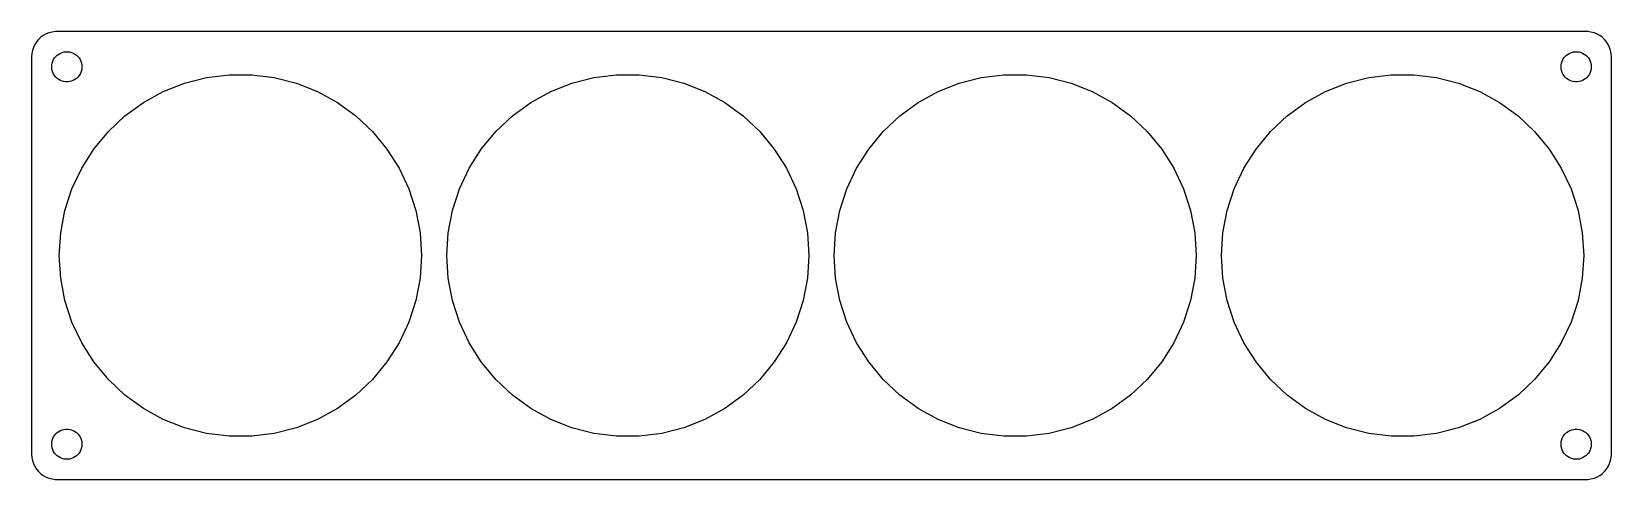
# Model space of a CAD drawing. Header units: metres. Extents: x -157 to 157, y -44 to 44.
import ezdxf

# ---------------------------------------------------------------- set-up
doc = ezdxf.new("R2010")
doc.units = ezdxf.units.M

msp = doc.modelspace()

# ---------------------------------------------------------------- linework, layer by layer
for p, q in [((-154.129, 44.0241), (-154.679, 43.7216)), ((-153.545, 44.2553), (-154.129, 44.0241)), ((-152.937, 44.4114), (-153.545, 44.2553)), ((-152.314, 44.4901), (-152.937, 44.4114)), ((152.314, 44.4901), (-152.314, 44.4901)), ((152.937, 44.4114), (152.314, 44.4901)), ((153.545, 44.2553), (152.937, 44.4114)), ((154.129, 44.0241), (153.545, 44.2553)), ((154.679, 43.7216), (154.129, 44.0241)), ((-156.649, 41.3406), (-156.843, 40.7434)), ((-156.382, 41.9088), (-156.649, 41.3406)), ((-156.045, 42.4389), (-156.382, 41.9088)), ((-155.645, 42.9227), (-156.045, 42.4389)), ((-155.187, 43.3526), (-155.645, 42.9227)), ((-154.679, 43.7216), (-155.187, 43.3526)), ((155.187, 43.3526), (154.679, 43.7216)), ((155.645, 42.9227), (155.187, 43.3526)), ((156.045, 42.4389), (155.645, 42.9227)), ((156.382, 41.9088), (156.045, 42.4389)), ((156.649, 41.3406), (156.382, 41.9088)), ((156.843, 40.7434), (156.649, 41.3406)), ((-156.961, 40.1267), (-157, 39.5)), ((-157, 39.5), (-157, -39.5)), ((-156.843, 40.7434), (-156.961, 40.1267)), ((-153, 37.5), (-152.976, 37.876)), ((-152.976, 37.876), (-152.906, 38.2461)), ((-152.906, 38.2461), (-152.789, 38.6044)), ((-152.789, 38.6044), (-152.629, 38.9453)), ((-152.629, 38.9453), (-152.427, 39.2634)), ((-152.427, 39.2634), (-152.187, 39.5536)), ((-152.187, 39.5536), (-151.912, 39.8115)), ((-151.912, 39.8115), (-151.607, 40.033)), ((-151.607, 40.033), (-151.277, 40.2145)), ((-151.277, 40.2145), (-150.927, 40.3532)), ((-150.927, 40.3532), (-150.562, 40.4469)), ((-150.562, 40.4469), (-150.188, 40.4941)), ((-150.188, 40.4941), (-149.812, 40.4941)), ((-149.812, 40.4941), (-149.438, 40.4469)), ((-149.438, 40.4469), (-149.073, 40.3532)), ((-149.073, 40.3532), (-148.723, 40.2145)), ((-148.723, 40.2145), (-148.393, 40.033)), ((-148.393, 40.033), (-148.088, 39.8115)), ((-148.088, 39.8115), (-147.813, 39.5536)), ((-147.813, 39.5536), (-147.573, 39.2634)), ((-147.573, 39.2634), (-147.371, 38.9453)), ((-147.371, 38.9453), (-147.211, 38.6044)), ((-147.211, 38.6044), (-147.094, 38.2461)), ((-147.094, 38.2461), (-147.024, 37.876)), ((-147.024, 37.876), (-147, 37.5)), ((147, 37.5), (147.024, 37.876)), ((147.024, 37.876), (147.094, 38.2461)), ((147.094, 38.2461), (147.211, 38.6044)), ((147.211, 38.6044), (147.371, 38.9453)), ((147.371, 38.9453), (147.573, 39.2634)), ((147.573, 39.2634), (147.813, 39.5536)), ((147.813, 39.5536), (148.088, 39.8115)), ((148.088, 39.8115), (148.393, 40.033)), ((148.393, 40.033), (148.723, 40.2145)), ((148.723, 40.2145), (149.073, 40.3532)), ((149.073, 40.3532), (149.438, 40.4469)), ((149.438, 40.4469), (149.812, 40.4941)), ((149.812, 40.4941), (150.188, 40.4941)), ((150.188, 40.4941), (150.562, 40.4469)), ((150.562, 40.4469), (150.927, 40.3532)), ((150.927, 40.3532), (151.277, 40.2145)), ((151.277, 40.2145), (151.607, 40.033)), ((151.607, 40.033), (151.912, 39.8115)), ((151.912, 39.8115), (152.187, 39.5536)), ((152.187, 39.5536), (152.427, 39.2634)), ((152.427, 39.2634), (152.629, 38.9453)), ((152.629, 38.9453), (152.789, 38.6044)), ((152.789, 38.6044), (152.906, 38.2461)), ((152.906, 38.2461), (152.976, 37.876)), ((152.976, 37.876), (153, 37.5)), ((156.961, 40.1267), (156.843, 40.7434)), ((157, 39.5), (156.961, 40.1267)), ((157, -39.5), (157, 39.5)), ((-152.976, 37.124), (-153, 37.5)), ((-152.906, 36.7539), (-152.976, 37.124)), ((-152.789, 36.3956), (-152.906, 36.7539)), ((-152.629, 36.0547), (-152.789, 36.3956)), ((-152.427, 35.7366), (-152.629, 36.0547)), ((-152.187, 35.4464), (-152.427, 35.7366)), ((-151.912, 35.1885), (-152.187, 35.4464)), ((-151.607, 34.967), (-151.912, 35.1885)), ((-151.277, 34.7855), (-151.607, 34.967)), ((-150.927, 34.6468), (-151.277, 34.7855)), ((-150.562, 34.5531), (-150.927, 34.6468)), ((-150.188, 34.5059), (-150.562, 34.5531)), ((-149.438, 34.5531), (-149.812, 34.5059)), ((-149.073, 34.6468), (-149.438, 34.5531)), ((-148.723, 34.7855), (-149.073, 34.6468)), ((-148.393, 34.967), (-148.723, 34.7855)), ((-148.088, 35.1885), (-148.393, 34.967)), ((-147.813, 35.4464), (-148.088, 35.1885)), ((-147.573, 35.7366), (-147.813, 35.4464)), ((-147.371, 36.0547), (-147.573, 35.7366)), ((-147.211, 36.3956), (-147.371, 36.0547)), ((-147.094, 36.7539), (-147.211, 36.3956)), ((-147.024, 37.124), (-147.094, 36.7539)), ((-147, 37.5), (-147.024, 37.124)), ((-126.625, 34.238), (-122.246, 35.3623)), ((-122.246, 35.3623), (-117.76, 35.929)), ((-117.76, 35.929), (-113.24, 35.929)), ((-113.24, 35.929), (-108.754, 35.3623)), ((-108.754, 35.3623), (-104.375, 34.238)), ((-49.6246, 34.238), (-45.2457, 35.3623)), ((-45.2457, 35.3623), (-40.7605, 35.929)), ((-40.7605, 35.929), (-36.2395, 35.929)), ((-36.2395, 35.929), (-31.7543, 35.3623)), ((-31.7543, 35.3623), (-27.3754, 34.238)), ((27.3754, 34.238), (31.7543, 35.3623)), ((31.7543, 35.3623), (36.2395, 35.929)), ((36.2395, 35.929), (40.7605, 35.929)), ((40.7605, 35.929), (45.2457, 35.3623)), ((45.2457, 35.3623), (49.6246, 34.238)), ((104.375, 34.238), (108.754, 35.3623)), ((108.754, 35.3623), (113.24, 35.929)), ((113.24, 35.929), (117.76, 35.929)), ((117.76, 35.929), (122.246, 35.3623)), ((122.246, 35.3623), (126.625, 34.238)), ((147.024, 37.124), (147, 37.5)), ((147.094, 36.7539), (147.024, 37.124)), ((147.211, 36.3956), (147.094, 36.7539)), ((147.371, 36.0547), (147.211, 36.3956)), ((147.573, 35.7366), (147.371, 36.0547)), ((147.813, 35.4464), (147.573, 35.7366)), ((148.088, 35.1885), (147.813, 35.4464)), ((148.393, 34.967), (148.088, 35.1885)), ((148.723, 34.7855), (148.393, 34.967)), ((149.073, 34.6468), (148.723, 34.7855)), ((149.438, 34.5531), (149.073, 34.6468)), ((149.812, 34.5059), (149.438, 34.5531)), ((150.562, 34.5531), (150.188, 34.5059)), ((150.927, 34.6468), (150.562, 34.5531)), ((151.277, 34.7855), (150.927, 34.6468)), ((151.607, 34.967), (151.277, 34.7855)), ((151.912, 35.1885), (151.607, 34.967)), ((152.187, 35.4464), (151.912, 35.1885)), ((152.427, 35.7366), (152.187, 35.4464)), ((152.629, 36.0547), (152.427, 35.7366)), ((152.789, 36.3956), (152.629, 36.0547)), ((152.906, 36.7539), (152.789, 36.3956)), ((152.976, 37.124), (152.906, 36.7539)), ((153, 37.5), (152.976, 37.124)), ((-149.812, 34.5059), (-150.188, 34.5059)), ((-134.79, 30.3958), (-130.828, 32.5738)), ((-130.828, 32.5738), (-126.625, 34.238)), ((-104.375, 34.238), (-100.172, 32.5738)), ((-100.172, 32.5738), (-96.2102, 30.3958)), ((-57.7898, 30.3958), (-53.828, 32.5738)), ((-53.828, 32.5738), (-49.6246, 34.238)), ((-27.3754, 34.238), (-23.1719, 32.5738)), ((-23.1719, 32.5738), (-19.2102, 30.3958)), ((19.2102, 30.3958), (23.1719, 32.5738)), ((23.1719, 32.5738), (27.3754, 34.238)), ((49.6246, 34.238), (53.828, 32.5738)), ((53.828, 32.5738), (57.7898, 30.3958)), ((96.2102, 30.3958), (100.172, 32.5738)), ((100.172, 32.5738), (104.375, 34.238)), ((126.625, 34.238), (130.828, 32.5738)), ((130.828, 32.5738), (134.79, 30.3958)), ((150.188, 34.5059), (149.812, 34.5059)), ((-138.447, 27.7385), (-134.79, 30.3958)), ((-96.2102, 30.3958), (-92.5527, 27.7385)), ((-61.4473, 27.7385), (-57.7898, 30.3958)), ((-19.2102, 30.3958), (-15.5527, 27.7385)), ((15.5527, 27.7385), (19.2102, 30.3958)), ((57.7898, 30.3958), (61.4473, 27.7385)), ((92.5527, 27.7385), (96.2102, 30.3958)), ((134.79, 30.3958), (138.447, 27.7385)), ((-141.743, 24.6437), (-138.447, 27.7385)), ((-92.5527, 27.7385), (-89.2571, 24.6437)), ((-64.7429, 24.6437), (-61.4473, 27.7385)), ((-15.5527, 27.7385), (-12.2571, 24.6437)), ((12.2571, 24.6437), (15.5527, 27.7385)), ((61.4473, 27.7385), (64.7429, 24.6437)), ((89.2571, 24.6437), (92.5527, 27.7385)), ((138.447, 27.7385), (141.743, 24.6437)), ((-144.625, 21.1603), (-141.743, 24.6437)), ((-89.2571, 24.6437), (-86.3754, 21.1603)), ((-67.6246, 21.1603), (-64.7429, 24.6437)), ((-12.2571, 24.6437), (-9.37538, 21.1603)), ((9.37538, 21.1603), (12.2571, 24.6437)), ((64.7429, 24.6437), (67.6246, 21.1603)), ((86.3754, 21.1603), (89.2571, 24.6437)), ((141.743, 24.6437), (144.625, 21.1603)), ((-147.047, 17.3431), (-144.625, 21.1603)), ((-86.3754, 21.1603), (-83.953, 17.3431)), ((-70.047, 17.3431), (-67.6246, 21.1603)), ((-9.37538, 21.1603), (-6.95296, 17.3431)), ((6.95296, 17.3431), (9.37538, 21.1603)), ((67.6246, 21.1603), (70.047, 17.3431)), ((83.953, 17.3431), (86.3754, 21.1603)), ((144.625, 21.1603), (147.047, 17.3431)), ((-148.972, 13.2525), (-147.047, 17.3431)), ((-83.953, 17.3431), (-82.028, 13.2525)), ((-71.972, 13.2525), (-70.047, 17.3431)), ((-6.95296, 17.3431), (-5.02805, 13.2525)), ((5.02805, 13.2525), (6.95296, 17.3431)), ((70.047, 17.3431), (71.972, 13.2525)), ((82.028, 13.2525), (83.953, 17.3431)), ((147.047, 17.3431), (148.972, 13.2525)), ((-150.369, 8.95284), (-148.972, 13.2525)), ((-82.028, 13.2525), (-80.631, 8.95284)), ((-73.369, 8.95284), (-71.972, 13.2525)), ((-5.02805, 13.2525), (-3.631, 8.95284)), ((3.631, 8.95284), (5.02805, 13.2525)), ((71.972, 13.2525), (73.369, 8.95284)), ((80.631, 8.95284), (82.028, 13.2525)), ((148.972, 13.2525), (150.369, 8.95284)), ((-151.216, 4.51199), (-150.369, 8.95284)), ((-80.631, 8.95284), (-79.7839, 4.51199)), ((-74.2161, 4.51199), (-73.369, 8.95284)), ((-3.631, 8.95284), (-2.78386, 4.51199)), ((2.78386, 4.51199), (3.631, 8.95284)), ((73.369, 8.95284), (74.2161, 4.51199)), ((79.7839, 4.51199), (80.631, 8.95284)), ((150.369, 8.95284), (151.216, 4.51199)), ((-151.5, 0), (-151.216, 4.51199)), ((-79.7839, 4.51199), (-79.5, 0)), ((-74.5, 0), (-74.2161, 4.51199)), ((-2.78386, 4.51199), (-2.5, 0)), ((2.5, 0), (2.78386, 4.51199)), ((74.2161, 4.51199), (74.5, 0)), ((79.5, 0), (79.7839, 4.51199)), ((151.216, 4.51199), (151.5, 0)), ((-151.216, -4.51199), (-151.5, 0)), ((-79.5, 0), (-79.7839, -4.51199)), ((-74.2161, -4.51199), (-74.5, 0)), ((-2.5, 0), (-2.78386, -4.51199)), ((2.78386, -4.51199), (2.5, 0)), ((74.5, 0), (74.2161, -4.51199)), ((79.7839, -4.51199), (79.5, 0)), ((151.5, 0), (151.216, -4.51199)), ((-150.369, -8.95284), (-151.216, -4.51199)), ((-79.7839, -4.51199), (-80.631, -8.95284)), ((-73.369, -8.95284), (-74.2161, -4.51199)), ((-2.78386, -4.51199), (-3.631, -8.95284)), ((3.631, -8.95284), (2.78386, -4.51199)), ((74.2161, -4.51199), (73.369, -8.95284)), ((80.631, -8.95284), (79.7839, -4.51199)), ((151.216, -4.51199), (150.369, -8.95284)), ((-148.972, -13.2525), (-150.369, -8.95284)), ((-80.631, -8.95284), (-82.028, -13.2525)), ((-71.972, -13.2525), (-73.369, -8.95284)), ((-3.631, -8.95284), (-5.02805, -13.2525)), ((5.02805, -13.2525), (3.631, -8.95284)), ((73.369, -8.95284), (71.972, -13.2525)), ((82.028, -13.2525), (80.631, -8.95284)), ((150.369, -8.95284), (148.972, -13.2525)), ((-147.047, -17.3431), (-148.972, -13.2525)), ((-82.028, -13.2525), (-83.953, -17.3431)), ((-70.047, -17.3431), (-71.972, -13.2525)), ((-5.02805, -13.2525), (-6.95296, -17.3431)), ((6.95296, -17.3431), (5.02805, -13.2525)), ((71.972, -13.2525), (70.047, -17.3431)), ((83.953, -17.3431), (82.028, -13.2525)), ((148.972, -13.2525), (147.047, -17.3431)), ((-144.625, -21.1603), (-147.047, -17.3431)), ((-83.953, -17.3431), (-86.3754, -21.1603)), ((-67.6246, -21.1603), (-70.047, -17.3431)), ((-6.95296, -17.3431), (-9.37538, -21.1603)), ((9.37538, -21.1603), (6.95296, -17.3431)), ((70.047, -17.3431), (67.6246, -21.1603)), ((86.3754, -21.1603), (83.953, -17.3431)), ((147.047, -17.3431), (144.625, -21.1603)), ((-141.743, -24.6437), (-144.625, -21.1603)), ((-86.3754, -21.1603), (-89.2571, -24.6437)), ((-64.7429, -24.6437), (-67.6246, -21.1603)), ((-9.37538, -21.1603), (-12.2571, -24.6437)), ((12.2571, -24.6437), (9.37538, -21.1603)), ((67.6246, -21.1603), (64.7429, -24.6437)), ((89.2571, -24.6437), (86.3754, -21.1603)), ((144.625, -21.1603), (141.743, -24.6437)), ((-138.447, -27.7385), (-141.743, -24.6437)), ((-89.2571, -24.6437), (-92.5527, -27.7385)), ((-61.4473, -27.7385), (-64.7429, -24.6437)), ((-12.2571, -24.6437), (-15.5527, -27.7385)), ((15.5527, -27.7385), (12.2571, -24.6437)), ((64.7429, -24.6437), (61.4473, -27.7385)), ((92.5527, -27.7385), (89.2571, -24.6437)), ((141.743, -24.6437), (138.447, -27.7385)), ((-134.79, -30.3958), (-138.447, -27.7385)), ((-92.5527, -27.7385), (-96.2102, -30.3958)), ((-57.7898, -30.3958), (-61.4473, -27.7385)), ((-15.5527, -27.7385), (-19.2102, -30.3958)), ((19.2102, -30.3958), (15.5527, -27.7385)), ((61.4473, -27.7385), (57.7898, -30.3958)), ((96.2102, -30.3958), (92.5527, -27.7385)), ((138.447, -27.7385), (134.79, -30.3958)), ((-130.828, -32.5738), (-134.79, -30.3958)), ((-96.2102, -30.3958), (-100.172, -32.5738)), ((-53.828, -32.5738), (-57.7898, -30.3958)), ((-19.2102, -30.3958), (-23.1719, -32.5738)), ((23.1719, -32.5738), (19.2102, -30.3958)), ((57.7898, -30.3958), (53.828, -32.5738)), ((100.172, -32.5738), (96.2102, -30.3958)), ((134.79, -30.3958), (130.828, -32.5738)), ((-150.562, -34.5531), (-150.188, -34.5059)), ((-150.188, -34.5059), (-149.812, -34.5059)), ((-149.812, -34.5059), (-149.438, -34.5531)), ((-126.625, -34.238), (-130.828, -32.5738)), ((-122.246, -35.3623), (-126.625, -34.238)), ((-104.375, -34.238), (-108.754, -35.3623)), ((-100.172, -32.5738), (-104.375, -34.238)), ((-49.6246, -34.238), (-53.828, -32.5738)), ((-45.2457, -35.3623), (-49.6246, -34.238)), ((-27.3754, -34.238), (-31.7543, -35.3623)), ((-23.1719, -32.5738), (-27.3754, -34.238)), ((27.3754, -34.238), (23.1719, -32.5738)), ((31.7543, -35.3623), (27.3754, -34.238)), ((49.6246, -34.238), (45.2457, -35.3623)), ((53.828, -32.5738), (49.6246, -34.238)), ((104.375, -34.238), (100.172, -32.5738)), ((108.754, -35.3623), (104.375, -34.238)), ((126.625, -34.238), (122.246, -35.3623)), ((130.828, -32.5738), (126.625, -34.238)), ((149.438, -34.5531), (149.812, -34.5059)), ((149.812, -34.5059), (150.188, -34.5059)), ((150.188, -34.5059), (150.562, -34.5531)), ((-153, -37.5), (-152.976, -37.124)), ((-152.976, -37.876), (-153, -37.5)), ((-152.976, -37.124), (-152.906, -36.7539)), ((-152.906, -36.7539), (-152.789, -36.3956)), ((-152.789, -36.3956), (-152.629, -36.0547)), ((-152.629, -36.0547), (-152.427, -35.7366)), ((-152.427, -35.7366), (-152.187, -35.4464)), ((-152.187, -35.4464), (-151.912, -35.1885)), ((-151.912, -35.1885), (-151.607, -34.967)), ((-151.607, -34.967), (-151.277, -34.7855)), ((-151.277, -34.7855), (-150.927, -34.6468)), ((-150.927, -34.6468), (-150.562, -34.5531)), ((-149.438, -34.5531), (-149.073, -34.6468)), ((-149.073, -34.6468), (-148.723, -34.7855)), ((-148.723, -34.7855), (-148.393, -34.967)), ((-148.393, -34.967), (-148.088, -35.1885)), ((-148.088, -35.1885), (-147.813, -35.4464)), ((-147.813, -35.4464), (-147.573, -35.7366)), ((-147.573, -35.7366), (-147.371, -36.0547)), ((-147.371, -36.0547), (-147.211, -36.3956)), ((-147.211, -36.3956), (-147.094, -36.7539)), ((-147.094, -36.7539), (-147.024, -37.124)), ((-147.024, -37.124), (-147, -37.5)), ((-147, -37.5), (-147.024, -37.876)), ((-117.76, -35.929), (-122.246, -35.3623)), ((-113.24, -35.929), (-117.76, -35.929)), ((-108.754, -35.3623), (-113.24, -35.929)), ((-40.7605, -35.929), (-45.2457, -35.3623)), ((-36.2395, -35.929), (-40.7605, -35.929)), ((-31.7543, -35.3623), (-36.2395, -35.929)), ((36.2395, -35.929), (31.7543, -35.3623)), ((40.7605, -35.929), (36.2395, -35.929)), ((45.2457, -35.3623), (40.7605, -35.929)), ((113.24, -35.929), (108.754, -35.3623)), ((117.76, -35.929), (113.24, -35.929)), ((122.246, -35.3623), (117.76, -35.929)), ((147, -37.5), (147.024, -37.124)), ((147.024, -37.876), (147, -37.5)), ((147.024, -37.124), (147.094, -36.7539)), ((147.094, -36.7539), (147.211, -36.3956)), ((147.211, -36.3956), (147.371, -36.0547)), ((147.371, -36.0547), (147.573, -35.7366)), ((147.573, -35.7366), (147.813, -35.4464)), ((147.813, -35.4464), (148.088, -35.1885)), ((148.088, -35.1885), (148.393, -34.967)), ((148.393, -34.967), (148.723, -34.7855)), ((148.723, -34.7855), (149.073, -34.6468)), ((149.073, -34.6468), (149.438, -34.5531)), ((150.562, -34.5531), (150.927, -34.6468)), ((150.927, -34.6468), (151.277, -34.7855)), ((151.277, -34.7855), (151.607, -34.967)), ((151.607, -34.967), (151.912, -35.1885)), ((151.912, -35.1885), (152.187, -35.4464)), ((152.187, -35.4464), (152.427, -35.7366)), ((152.427, -35.7366), (152.629, -36.0547)), ((152.629, -36.0547), (152.789, -36.3956)), ((152.789, -36.3956), (152.906, -36.7539)), ((152.906, -36.7539), (152.976, -37.124)), ((152.976, -37.124), (153, -37.5)), ((153, -37.5), (152.976, -37.876)), ((-157, -39.5), (-156.961, -40.1267)), ((-156.961, -40.1267), (-156.843, -40.7434)), ((-156.843, -40.7434), (-156.649, -41.3406)), ((-152.906, -38.2461), (-152.976, -37.876)), ((-152.789, -38.6044), (-152.906, -38.2461)), ((-152.629, -38.9453), (-152.789, -38.6044)), ((-152.427, -39.2634), (-152.629, -38.9453)), ((-152.187, -39.5536), (-152.427, -39.2634)), ((-151.912, -39.8115), (-152.187, -39.5536)), ((-151.607, -40.033), (-151.912, -39.8115)), ((-151.277, -40.2145), (-151.607, -40.033)), ((-150.927, -40.3532), (-151.277, -40.2145)), ((-150.562, -40.4469), (-150.927, -40.3532)), ((-150.188, -40.4941), (-150.562, -40.4469)), ((-149.812, -40.4941), (-150.188, -40.4941)), ((-149.438, -40.4469), (-149.812, -40.4941)), ((-149.073, -40.3532), (-149.438, -40.4469)), ((-148.723, -40.2145), (-149.073, -40.3532)), ((-148.393, -40.033), (-148.723, -40.2145)), ((-148.088, -39.8115), (-148.393, -40.033)), ((-147.813, -39.5536), (-148.088, -39.8115)), ((-147.573, -39.2634), (-147.813, -39.5536)), ((-147.371, -38.9453), (-147.573, -39.2634)), ((-147.211, -38.6044), (-147.371, -38.9453)), ((-147.094, -38.2461), (-147.211, -38.6044)), ((-147.024, -37.876), (-147.094, -38.2461)), ((147.094, -38.2461), (147.024, -37.876)), ((147.211, -38.6044), (147.094, -38.2461)), ((147.371, -38.9453), (147.211, -38.6044)), ((147.573, -39.2634), (147.371, -38.9453)), ((147.813, -39.5536), (147.573, -39.2634)), ((148.088, -39.8115), (147.813, -39.5536)), ((148.393, -40.033), (148.088, -39.8115)), ((148.723, -40.2145), (148.393, -40.033)), ((149.073, -40.3532), (148.723, -40.2145)), ((149.438, -40.4469), (149.073, -40.3532)), ((149.812, -40.4941), (149.438, -40.4469)), ((150.188, -40.4941), (149.812, -40.4941)), ((150.562, -40.4469), (150.188, -40.4941)), ((150.927, -40.3532), (150.562, -40.4469)), ((151.277, -40.2145), (150.927, -40.3532)), ((151.607, -40.033), (151.277, -40.2145)), ((151.912, -39.8115), (151.607, -40.033)), ((152.187, -39.5536), (151.912, -39.8115)), ((152.427, -39.2634), (152.187, -39.5536)), ((152.629, -38.9453), (152.427, -39.2634)), ((152.789, -38.6044), (152.629, -38.9453)), ((152.906, -38.2461), (152.789, -38.6044)), ((152.976, -37.876), (152.906, -38.2461)), ((156.649, -41.3406), (156.843, -40.7434)), ((156.843, -40.7434), (156.961, -40.1267)), ((156.961, -40.1267), (157, -39.5)), ((-156.649, -41.3406), (-156.382, -41.9088)), ((-156.382, -41.9088), (-156.045, -42.4389)), ((-156.045, -42.4389), (-155.645, -42.9227)), ((-155.645, -42.9227), (-155.187, -43.3526)), ((-155.187, -43.3526), (-154.679, -43.7216)), ((-154.679, -43.7216), (-154.129, -44.0241)), ((154.129, -44.0241), (154.679, -43.7216)), ((154.679, -43.7216), (155.187, -43.3526)), ((155.187, -43.3526), (155.645, -42.9227)), ((155.645, -42.9227), (156.045, -42.4389)), ((156.045, -42.4389), (156.382, -41.9088)), ((156.382, -41.9088), (156.649, -41.3406)), ((-154.129, -44.0241), (-153.545, -44.2553)), ((-153.545, -44.2553), (-152.937, -44.4114)), ((-152.937, -44.4114), (-152.314, -44.4901)), ((-152.314, -44.4901), (152.314, -44.4901)), ((152.314, -44.4901), (152.937, -44.4114)), ((152.937, -44.4114), (153.545, -44.2553)), ((153.545, -44.2553), (154.129, -44.0241))]:
    msp.add_line(p, q)

doc.saveas('drawing.dxf')
